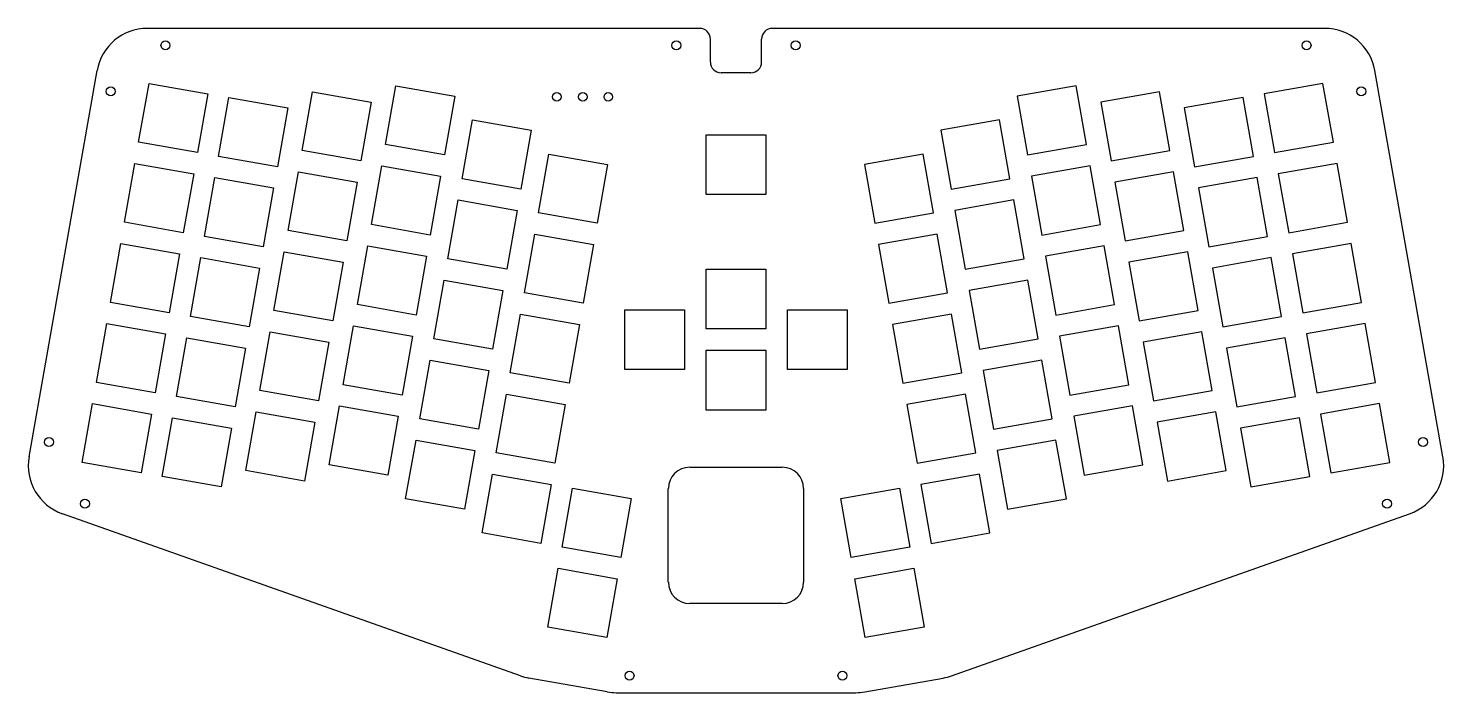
# Model space of a CAD drawing. Header units: millimetres. Extents: x -166 to 166, y -83 to 73.
import ezdxf

# ---------------------------------------------------------------- set-up
doc = ezdxf.new("R2010")
doc.units = ezdxf.units.MM
doc.layers.get('0').update_dxf_attribs({"linetype": 'CONTINUOUS'})

msp = doc.modelspace()

# ---------------------------------------------------------------- linework, layer by layer
for p, q in [((-8.5, 72.95), (-138.09, 72.95)), ((-6, 65.04), (-6, 70.45)), ((6, 65.04), (6, 70.45)), ((138.09, 72.95), (8.5, 72.95)), ((-165.86, -27.45), (-149.91, 63.04)), ((-140.15, 46.24), (-137.72, 60.03)), ((-137.72, 60.03), (-123.93, 57.6)), ((3.5, 62.54), (-3.5, 62.54)), ((137.72, 60.03), (123.93, 57.6)), ((140.15, 46.24), (137.72, 60.03)), ((165.86, -27.45), (149.91, 63.04)), ((-123.93, 57.6), (-126.36, 43.81)), ((-121.39, 42.93), (-118.96, 56.72)), ((-118.96, 56.72), (-105.17, 54.29)), ((-101.8, 44.31), (-99.37, 58.1)), ((-99.37, 58.1), (-85.58, 55.67)), ((-82.21, 45.7), (-79.78, 59.48)), ((-79.78, 59.48), (-66, 57.05)), ((-66, 57.05), (-68.43, 43.27)), ((79.78, 59.48), (66, 57.05)), ((66, 57.05), (68.43, 43.27)), ((82.21, 45.7), (79.78, 59.48)), ((99.37, 58.1), (85.58, 55.67)), ((101.8, 44.31), (99.37, 58.1)), ((118.96, 56.72), (105.17, 54.29)), ((121.39, 42.93), (118.96, 56.72)), ((123.93, 57.6), (126.36, 43.81)), ((-105.17, 54.29), (-107.6, 40.5)), ((-85.58, 55.67), (-88.01, 41.88)), ((85.58, 55.67), (88.01, 41.88)), ((105.17, 54.29), (107.6, 40.5)), ((-64.28, 37.7), (-61.85, 51.49)), ((-61.85, 51.49), (-48.06, 49.05)), ((61.85, 51.49), (48.06, 49.05)), ((64.28, 37.7), (61.85, 51.49)), ((-48.06, 49.05), (-50.49, 35.27)), ((-7, 34), (-7, 48)), ((-7, 48), (7, 48)), ((7, 48), (7, 34)), ((48.06, 49.05), (50.49, 35.27)), ((-126.36, 43.81), (-140.15, 46.24)), ((-88.01, 41.88), (-101.8, 44.31)), ((-68.43, 43.27), (-82.21, 45.7)), ((-46.35, 29.7), (-43.92, 43.49)), ((-43.92, 43.49), (-30.13, 41.06)), ((43.92, 43.49), (30.13, 41.06)), ((46.35, 29.7), (43.92, 43.49)), ((68.43, 43.27), (82.21, 45.7)), ((88.01, 41.88), (101.8, 44.31)), ((126.36, 43.81), (140.15, 46.24)), ((-143.46, 27.48), (-141.03, 41.27)), ((-141.03, 41.27), (-127.24, 38.84)), ((-107.6, 40.5), (-121.39, 42.93)), ((-85.52, 26.94), (-83.09, 40.72)), ((-83.09, 40.72), (-69.3, 38.29)), ((-30.13, 41.06), (-32.56, 27.27)), ((30.13, 41.06), (32.56, 27.27)), ((83.09, 40.72), (69.3, 38.29)), ((85.52, 26.94), (83.09, 40.72)), ((107.6, 40.5), (121.39, 42.93)), ((141.03, 41.27), (127.24, 38.84)), ((143.46, 27.48), (141.03, 41.27)), ((-127.24, 38.84), (-129.67, 25.05)), ((-124.7, 24.17), (-122.27, 37.96)), ((-122.27, 37.96), (-108.48, 35.53)), ((-105.11, 25.55), (-102.68, 39.34)), ((-102.68, 39.34), (-88.89, 36.91)), ((-88.89, 36.91), (-91.32, 23.12)), ((-69.3, 38.29), (-71.73, 24.5)), ((-50.49, 35.27), (-64.28, 37.7)), ((50.49, 35.27), (64.28, 37.7)), ((69.3, 38.29), (71.73, 24.5)), ((102.68, 39.34), (88.89, 36.91)), ((88.89, 36.91), (91.32, 23.12)), ((105.11, 25.55), (102.68, 39.34)), ((122.27, 37.96), (108.48, 35.53)), ((124.7, 24.17), (122.27, 37.96)), ((127.24, 38.84), (129.67, 25.05)), ((-108.48, 35.53), (-110.91, 21.74)), ((7, 34), (-7, 34)), ((108.48, 35.53), (110.91, 21.74)), ((-67.59, 18.94), (-65.16, 32.72)), ((-65.16, 32.72), (-51.37, 30.29)), ((-51.37, 30.29), (-53.8, 16.51)), ((65.16, 32.72), (51.37, 30.29)), ((51.37, 30.29), (53.8, 16.51)), ((67.59, 18.94), (65.16, 32.72)), ((-129.67, 25.05), (-143.46, 27.48)), ((-71.73, 24.5), (-85.52, 26.94)), ((-32.56, 27.27), (-46.35, 29.7)), ((32.56, 27.27), (46.35, 29.7)), ((71.73, 24.5), (85.52, 26.94)), ((129.67, 25.05), (143.46, 27.48)), ((-110.91, 21.74), (-124.7, 24.17)), ((-91.32, 23.12), (-105.11, 25.55)), ((-49.65, 10.94), (-47.22, 24.73)), ((-47.22, 24.73), (-33.44, 22.3)), ((47.22, 24.73), (33.44, 22.3)), ((49.65, 10.94), (47.22, 24.73)), ((91.32, 23.12), (105.11, 25.55)), ((110.91, 21.74), (124.7, 24.17)), ((-146.77, 8.72), (-144.33, 22.51)), ((-144.33, 22.51), (-130.55, 20.07)), ((-130.55, 20.07), (-132.98, 6.29)), ((-108.42, 6.79), (-105.99, 20.58)), ((-105.99, 20.58), (-92.2, 18.15)), ((-88.83, 8.18), (-86.4, 21.96)), ((-86.4, 21.96), (-72.61, 19.53)), ((-33.44, 22.3), (-35.87, 8.51)), ((33.44, 22.3), (35.87, 8.51)), ((86.4, 21.96), (72.61, 19.53)), ((88.83, 8.18), (86.4, 21.96)), ((105.99, 20.58), (92.2, 18.15)), ((108.42, 6.79), (105.99, 20.58)), ((144.33, 22.51), (130.55, 20.07)), ((130.55, 20.07), (132.98, 6.29)), ((146.77, 8.72), (144.33, 22.51)), ((-128, 5.41), (-125.57, 19.2)), ((-125.57, 19.2), (-111.79, 16.77)), ((-111.79, 16.77), (-114.22, 2.98)), ((-92.2, 18.15), (-94.63, 4.36)), ((-72.61, 19.53), (-75.04, 5.74)), ((-53.8, 16.51), (-67.59, 18.94)), ((53.8, 16.51), (67.59, 18.94)), ((72.61, 19.53), (75.04, 5.74)), ((92.2, 18.15), (94.63, 4.36)), ((125.57, 19.2), (111.79, 16.77)), ((111.79, 16.77), (114.22, 2.98)), ((128, 5.41), (125.57, 19.2)), ((-70.9, 0.18), (-68.46, 13.96)), ((-68.46, 13.96), (-54.68, 11.53)), ((-7, 2.52), (-7, 16.52)), ((-7, 16.52), (7, 16.52)), ((7, 16.52), (7, 2.52)), ((68.46, 13.96), (54.68, 11.53)), ((70.9, 0.18), (68.46, 13.96)), ((-54.68, 11.53), (-57.11, -2.25)), ((-35.87, 8.51), (-49.65, 10.94)), ((35.87, 8.51), (49.65, 10.94)), ((54.68, 11.53), (57.11, -2.25)), ((-132.98, 6.29), (-146.77, 8.72)), ((-94.63, 4.36), (-108.42, 6.79)), ((-75.04, 5.74), (-88.83, 8.18)), ((-26.05, 7), (-12.05, 7)), ((-26.05, -7), (-26.05, 7)), ((-12.05, 7), (-12.05, -7)), ((12.05, -7), (12.05, 7)), ((12.05, 7), (26.05, 7)), ((26.05, 7), (26.05, -7)), ((75.04, 5.74), (88.83, 8.18)), ((94.63, 4.36), (108.42, 6.79)), ((132.98, 6.29), (146.77, 8.72)), ((-150.07, -10.04), (-147.64, 3.75)), ((-147.64, 3.75), (-133.85, 1.31)), ((-114.22, 2.98), (-128, 5.41)), ((-52.96, -7.82), (-50.53, 5.97)), ((-50.53, 5.97), (-36.74, 3.53)), ((-36.74, 3.53), (-39.17, -10.25)), ((50.53, 5.97), (36.74, 3.53)), ((36.74, 3.53), (39.17, -10.25)), ((52.96, -7.82), (50.53, 5.97)), ((114.22, 2.98), (128, 5.41)), ((147.64, 3.75), (133.85, 1.31)), ((150.07, -10.04), (147.64, 3.75)), ((-133.85, 1.31), (-136.29, -12.47)), ((-131.31, -13.35), (-128.88, 0.44)), ((-128.88, 0.44), (-115.09, -1.99)), ((-111.73, -11.97), (-109.29, 1.82)), ((-109.29, 1.82), (-95.51, -0.61)), ((-92.14, -10.59), (-89.71, 3.2)), ((-89.71, 3.2), (-75.92, 0.77)), ((-75.92, 0.77), (-78.35, -13.02)), ((-57.11, -2.25), (-70.9, 0.18)), ((7, 2.52), (-7, 2.52)), ((57.11, -2.25), (70.9, 0.18)), ((89.71, 3.2), (75.92, 0.77)), ((75.92, 0.77), (78.35, -13.02)), ((92.14, -10.59), (89.71, 3.2)), ((109.29, 1.82), (95.51, -0.61)), ((111.73, -11.97), (109.29, 1.82)), ((128.88, 0.44), (115.09, -1.99)), ((131.31, -13.35), (128.88, 0.44)), ((133.85, 1.31), (136.29, -12.47)), ((-115.09, -1.99), (-117.53, -15.78)), ((-95.51, -0.61), (-97.94, -14.4)), ((-7, -16.52), (-7, -2.52)), ((-7, -2.52), (7, -2.52)), ((7, -2.52), (7, -16.52)), ((95.51, -0.61), (97.94, -14.4)), ((115.09, -1.99), (117.53, -15.78)), ((-74.2, -18.58), (-71.77, -4.8)), ((-71.77, -4.8), (-57.99, -7.23)), ((71.77, -4.8), (57.99, -7.23)), ((74.2, -18.58), (71.77, -4.8)), ((-57.99, -7.23), (-60.42, -21.01)), ((-39.17, -10.25), (-52.96, -7.82)), ((-12.05, -7), (-26.05, -7)), ((26.05, -7), (12.05, -7)), ((39.17, -10.25), (52.96, -7.82)), ((57.99, -7.23), (60.42, -21.01)), ((-136.29, -12.47), (-150.07, -10.04)), ((-97.94, -14.4), (-111.73, -11.97)), ((-78.35, -13.02), (-92.14, -10.59)), ((-56.27, -26.58), (-53.84, -12.79)), ((-53.84, -12.79), (-40.05, -15.23)), ((53.84, -12.79), (40.05, -15.23)), ((56.27, -26.58), (53.84, -12.79)), ((78.35, -13.02), (92.14, -10.59)), ((97.94, -14.4), (111.73, -11.97)), ((136.29, -12.47), (150.07, -10.04)), ((-153.38, -28.8), (-150.95, -15.02)), ((-150.95, -15.02), (-137.16, -17.45)), ((-117.53, -15.78), (-131.31, -13.35)), ((-95.45, -29.35), (-93.01, -15.56)), ((-93.01, -15.56), (-79.23, -17.99)), ((-40.05, -15.23), (-42.48, -29.01)), ((7, -16.52), (-7, -16.52)), ((40.05, -15.23), (42.48, -29.01)), ((93.01, -15.56), (79.23, -17.99)), ((95.45, -29.35), (93.01, -15.56)), ((117.53, -15.78), (131.31, -13.35)), ((150.95, -15.02), (137.16, -17.45)), ((153.38, -28.8), (150.95, -15.02)), ((-137.16, -17.45), (-139.59, -31.23)), ((-134.62, -32.11), (-132.19, -18.32)), ((-132.19, -18.32), (-118.4, -20.75)), ((-115.03, -30.73), (-112.6, -16.94)), ((-112.6, -16.94), (-98.81, -19.37)), ((-98.81, -19.37), (-101.25, -33.16)), ((-79.23, -17.99), (-81.66, -31.78)), ((-60.42, -21.01), (-74.2, -18.58)), ((60.42, -21.01), (74.2, -18.58)), ((79.23, -17.99), (81.66, -31.78)), ((112.6, -16.94), (98.81, -19.37)), ((98.81, -19.37), (101.25, -33.16)), ((115.03, -30.73), (112.6, -16.94)), ((132.19, -18.32), (118.4, -20.75)), ((134.62, -32.11), (132.19, -18.32)), ((137.16, -17.45), (139.59, -31.23)), ((-118.4, -20.75), (-120.83, -34.54)), ((118.4, -20.75), (120.83, -34.54)), ((-77.51, -37.34), (-75.08, -23.56)), ((-75.08, -23.56), (-61.29, -25.99)), ((-61.29, -25.99), (-63.72, -39.78)), ((75.08, -23.56), (61.29, -25.99)), ((61.29, -25.99), (63.72, -39.78)), ((77.51, -37.34), (75.08, -23.56)), ((-139.59, -31.23), (-153.38, -28.8)), ((-81.66, -31.78), (-95.45, -29.35)), ((-42.48, -29.01), (-56.27, -26.58)), ((42.48, -29.01), (56.27, -26.58)), ((81.66, -31.78), (95.45, -29.35)), ((139.59, -31.23), (153.38, -28.8)), ((-120.83, -34.54), (-134.62, -32.11)), ((-101.25, -33.16), (-115.03, -30.73)), ((-59.58, -45.34), (-57.15, -31.56)), ((-57.15, -31.56), (-43.36, -33.99)), ((-10.87, -29.94), (10.87, -29.94)), ((57.15, -31.56), (43.36, -33.99)), ((59.58, -45.34), (57.15, -31.56)), ((101.25, -33.16), (115.03, -30.73)), ((120.83, -34.54), (134.62, -32.11)), ((-43.36, -33.99), (-45.79, -47.77)), ((-40.82, -48.65), (-38.39, -34.86)), ((-38.39, -34.86), (-24.6, -37.29)), ((-15.88, -56.87), (-15.88, -34.94)), ((15.87, -34.94), (15.87, -56.87)), ((24.6, -37.29), (38.39, -34.86)), ((38.39, -34.86), (40.82, -48.65)), ((43.36, -33.99), (45.79, -47.77)), ((-63.72, -39.78), (-77.51, -37.34)), ((-24.6, -37.29), (-27.03, -51.08)), ((27.03, -51.08), (24.6, -37.29)), ((63.72, -39.78), (77.51, -37.34)), ((-50.54, -78.83), (-158.04, -40.84)), ((50.54, -78.83), (158.04, -40.84)), ((-45.79, -47.77), (-59.58, -45.34)), ((45.79, -47.77), (59.58, -45.34)), ((-27.03, -51.08), (-40.82, -48.65)), ((40.82, -48.65), (27.03, -51.08)), ((-44.13, -67.41), (-41.69, -53.62)), ((-41.69, -53.62), (-27.91, -56.05)), ((-27.91, -56.05), (-30.34, -69.84)), ((27.91, -56.05), (41.69, -53.62)), ((30.34, -69.84), (27.91, -56.05)), ((41.69, -53.62), (44.13, -67.41)), ((10.87, -61.87), (-10.87, -61.87)), ((-30.34, -69.84), (-44.13, -67.41)), ((44.13, -67.41), (30.34, -69.84)), ((-30.2, -82.58), (-48.62, -79.34)), ((30.2, -82.58), (48.62, -79.34)), ((-28.12, -82.77), (28.12, -82.77))]:
    msp.add_line(p, q)
for centre, radius in [((-133.86, 68.95), 1.05), ((-14, 68.95), 1.05), ((14, 68.95), 1.05), ((133.86, 68.95), 1.05), ((-146.7, 58.18), 1.05), ((-42.04, 56.9), 1), ((-35.94, 56.9), 1), ((-29.97, 56.9), 1), ((146.7, 58.18), 1.05), ((-161.19, -24.02), 1.05), ((161.19, -24.02), 1.05), ((-152.76, -38.47), 1.05), ((152.76, -38.47), 1.05), ((-24.98, -78.77), 1.05), ((24.98, -78.77), 1.05)]:
    msp.add_circle(centre, radius)
for centre, radius, start, end in [((-138.09, 60.95), 12, 90, 170), ((-8.5, 70.45), 2.5, 0, 90), ((8.5, 70.45), 2.5, 90, 180), ((138.09, 60.95), 12, 10, 90), ((-3.5, 65.04), 2.5, 180, 270), ((3.5, 65.04), 2.5, 270, 360), ((-154.04, -29.53), 12, 170, 250.5377), ((154.04, -29.53), 12, -70.5377, 10), ((-10.87, -34.94), 5, 90, 180), ((10.87, -34.94), 5, 0, 90), ((-10.87, -56.87), 5, 180, 270), ((10.87, -56.87), 5, -90, 0), ((-46.54, -67.52), 12, 250.5377, 260), ((46.54, -67.52), 12, 280, 289.4623), ((-28.12, -70.77), 12, 260, 270), ((28.12, -70.77), 12, 270, 280)]:
    msp.add_arc(centre, radius, start, end)

doc.saveas('drawing.dxf')
